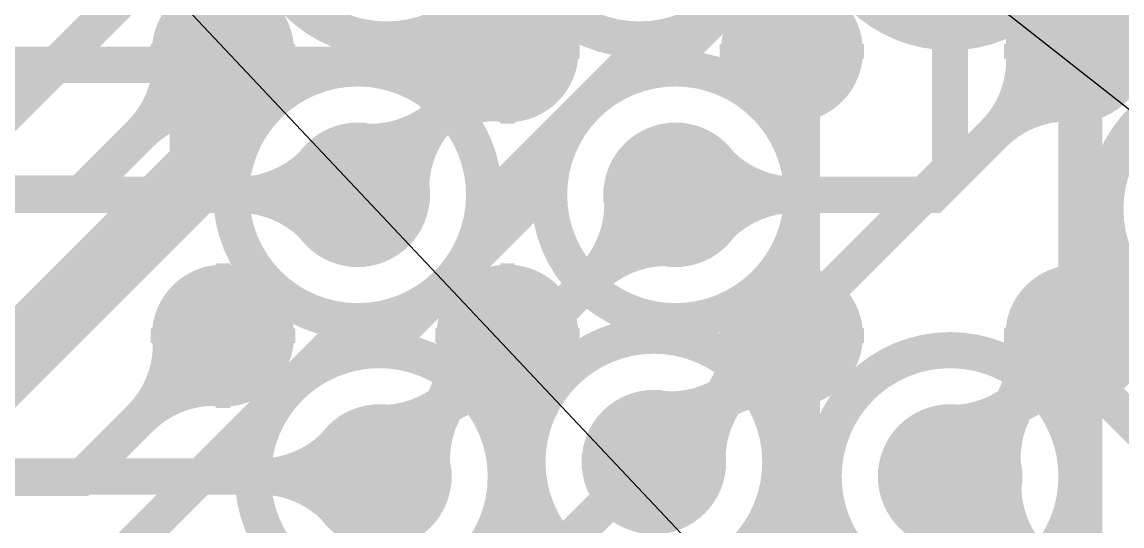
# Model space of a CAD drawing. Extents: x -4539 to 5978, y -4736 to 3041.
# Drawn here: x 1074.5 to 1226.8, y 505.2 to 574.9 of the extents above; entities that cross this region are included whole.
import ezdxf

# ---------------------------------------------------------------- set-up
doc = ezdxf.new("R2010")
doc.units = 0
for name, pattern in [('SIG_117', [2, 1, 1]), ('SIG_119', [2, 1, 1]), ('SIG_120', [2, 1, 1]), ('SIG_123', [2, 1, 1]), ('SIG_126', [2, 1, 1]), ('SIG_131', [2, 1, 1]), ('SIG_135', [2, 1, 1]), ('SIG_136', [2, 1, 1]), ('SIG_137', [2, 1, 1]), ('SIG_145', [2, 1, 1]), ('SIG_146', [2, 1, 1]), ('SIG_148', [2, 1, 1]), ('SIG_149', [2, 1, 1]), ('SIG_173', [2, 1, 1]), ('SIG_195', [2, 1, 1]), ('SIG_196', [2, 1, 1]), ('SIG_197', [2, 1, 1]), ('SIG_3', [2, 1, 1]), ('SIG_4', [2, 1, 1])]:
    doc.linetypes.add(name, pattern=pattern)
doc.layers.get('0').update_dxf_attribs({"color": 254, "linetype": 'CONTINUOUS'})
for name, color, linetype in [('DRIL_NPLTE_THRU_01', 16, 'CONTINUOUS'), ('DRIL_NPLTE_THRU_02', 2, 'CONTINUOUS'), ('DRIL_NPLTE_THRU_03', 34, 'CONTINUOUS'), ('DRIL_NPLTE_THRU_04', 96, 'CONTINUOUS'), ('DRIL_NPLTE_THRU_05', 6, 'CONTINUOUS'), ('DRIL_NPLTE_THRU_06', 176, 'CONTINUOUS'), ('DRIL_PLTE_THRU_01', 16, 'CONTINUOUS'), ('DRIL_PLTE_THRU_02', 2, 'CONTINUOUS'), ('DRIL_PLTE_THRU_03', 34, 'CONTINUOUS'), ('DRIL_PLTE_THRU_04', 96, 'CONTINUOUS'), ('DRIL_PLTE_THRU_05', 6, 'CONTINUOUS'), ('DRIL_PLTE_THRU_06', 176, 'CONTINUOUS'), ('DRIL_SYMBOL', 254, 'CONTINUOUS'), ('LINK_00', 254, 'CONTINUOUS'), ('PADS_BOT', 5, 'CONTINUOUS'), ('PADS_INNER', 1, 'CONTINUOUS'), ('PADS_TOP', 1, 'CONTINUOUS'), ('POUR_VOID_02', 56, 'CONTINUOUS'), ('POUR_VOID_05', 216, 'CONTINUOUS'), ('TEAR_01', 1, 'CONTINUOUS'), ('TEAR_03', 43, 'CONTINUOUS'), ('TEAR_06', 5, 'CONTINUOUS'), ('TRACE_01', 1, 'CONTINUOUS'), ('TRACE_03', 43, 'CONTINUOUS'), ('TRACE_04', 3, 'CONTINUOUS'), ('TRACE_06', 5, 'CONTINUOUS'), ('VIAPTS', 1, 'CONTINUOUS')]:
    doc.layers.add(name, color=color, linetype=linetype)

# ---------------------------------------------------------------- blocks, each defined once
blk = doc.blocks.new('POUR_VOID_670')
at = {"layer": 'POUR_VOID_02', "const_width": 5}
blk.add_lwpolyline([(-5057.5, -5909.9142782152, -408.3000609367), (-5057.5, -5910.0857217848, -408.3000609366)], format="xyb", close=True, dxfattribs=at)
blk = doc.blocks.new('POUR_VOID_669')
at = {"layer": 'POUR_VOID_02', "const_width": 5}
blk.add_lwpolyline([(-5096.5002099738, -5949, 1), (-5061.4997900262, -5949, 1)], format="xyb", close=True, dxfattribs=at)
blk = doc.blocks.new('POUR_VOID_668')
at = {"layer": 'POUR_VOID_02', "const_width": 5}
blk.add_lwpolyline([(-5093.5002099738, -5988, 1), (-5058.4997900262, -5988, 1)], format="xyb", close=True, dxfattribs=at)
blk = doc.blocks.new('POUR_VOID_660')
at = {"layer": 'POUR_VOID_02', "const_width": 5}
blk.add_lwpolyline([(-5052.5002099738, -5949, 1), (-5017.4997900262, -5949, 1)], format="xyb", close=True, dxfattribs=at)
blk = doc.blocks.new('POUR_VOID_659')
at = {"layer": 'POUR_VOID_02', "const_width": 5}
blk.add_lwpolyline([(-5055.5002099738, -5986, 1), (-5020.4997900262, -5986, 1)], format="xyb", close=True, dxfattribs=at)
blk = doc.blocks.new('POUR_VOID_655')
at = {"layer": 'POUR_VOID_02', "const_width": 5}
blk.add_lwpolyline([(-5014.5002099738, -5909, 1), (-4979.4997900262, -5909, 1)], format="xyb", close=True, dxfattribs=at)
blk = doc.blocks.new('POUR_VOID_654')
at = {"layer": 'POUR_VOID_02', "const_width": 5}
blk.add_lwpolyline([(-5014.5002099738, -5988, 1), (-4979.4997900262, -5988, 1)], format="xyb", close=True, dxfattribs=at)
blk = doc.blocks.new('POUR_VOID_644')
at = {"layer": 'POUR_VOID_02', "const_width": 5}
blk.add_lwpolyline([(-4975.5002099738, -5951, 1), (-4940.4997900262, -5951, 1)], format="xyb", close=True, dxfattribs=at)
blk = doc.blocks.new('POUR_OUTLINE_418')
for name in ['POUR_VOID_655', 'POUR_VOID_670', 'POUR_VOID_669', 'POUR_VOID_660', 'POUR_VOID_644', 'POUR_VOID_659', 'POUR_VOID_668', 'POUR_VOID_654']:
    blk.add_blockref(name, (0, 0))
blk = doc.blocks.new('POUR_HEADER_0')
blk.add_blockref('POUR_OUTLINE_418', (6185, 6485))
blk = doc.blocks.new('POUR_VOID_129')
at = {"layer": 'POUR_VOID_05', "const_width": 5}
blk.add_lwpolyline([(-5057.5, -5909.9142782152, -408.3000609367), (-5057.5, -5910.0857217848, -408.3000609366)], format="xyb", close=True, dxfattribs=at)
blk = doc.blocks.new('POUR_VOID_128')
at = {"layer": 'POUR_VOID_05', "const_width": 5}
blk.add_lwpolyline([(-5096.5002099738, -5949, 1), (-5061.4997900262, -5949, 1)], format="xyb", close=True, dxfattribs=at)
blk = doc.blocks.new('POUR_VOID_127')
at = {"layer": 'POUR_VOID_05', "const_width": 5}
blk.add_lwpolyline([(-5093.5002099738, -5988, 1), (-5058.4997900262, -5988, 1)], format="xyb", close=True, dxfattribs=at)
blk = doc.blocks.new('POUR_VOID_124')
at = {"layer": 'POUR_VOID_05', "const_width": 5}
blk.add_lwpolyline([(-5052.5002099738, -5949, 1), (-5017.4997900262, -5949, 1)], format="xyb", close=True, dxfattribs=at)
blk = doc.blocks.new('POUR_VOID_123')
at = {"layer": 'POUR_VOID_05', "const_width": 5}
blk.add_lwpolyline([(-5055.5002099738, -5986, 1), (-5020.4997900262, -5986, 1)], format="xyb", close=True, dxfattribs=at)
blk = doc.blocks.new('POUR_VOID_119')
at = {"layer": 'POUR_VOID_05', "const_width": 5}
blk.add_lwpolyline([(-5014.5002099738, -5909, 1), (-4979.4997900262, -5909, 1)], format="xyb", close=True, dxfattribs=at)
blk = doc.blocks.new('POUR_VOID_118')
at = {"layer": 'POUR_VOID_05', "const_width": 5}
blk.add_lwpolyline([(-5014.5002099738, -5988, 1), (-4979.4997900262, -5988, 1)], format="xyb", close=True, dxfattribs=at)
blk = doc.blocks.new('POUR_VOID_115')
at = {"layer": 'POUR_VOID_05', "const_width": 5}
blk.add_lwpolyline([(-4977.3427296588, -5909.4488188976, 1), (-4942.3423097113, -5909.4488188976, 1)], format="xyb", close=True, dxfattribs=at)
blk = doc.blocks.new('POUR_VOID_114')
at = {"layer": 'POUR_VOID_05', "const_width": 5}
blk.add_lwpolyline([(-4975.5002099738, -5951, 1), (-4940.4997900262, -5951, 1)], format="xyb", close=True, dxfattribs=at)
blk = doc.blocks.new('POUR_OUTLINE_4')
for name in ['POUR_VOID_119', 'POUR_VOID_129', 'POUR_VOID_115', 'POUR_VOID_128', 'POUR_VOID_124', 'POUR_VOID_114', 'POUR_VOID_123', 'POUR_VOID_127', 'POUR_VOID_118']:
    blk.add_blockref(name, (0, 0))
blk = doc.blocks.new('POUR_HEADER_1')
blk.add_blockref('POUR_OUTLINE_4', (5333.8582677165, 5791.3385826772))
blk = doc.blocks.new('DRIL_SYMBOL_0')
at = {"layer": 'DRIL_SYMBOL', "const_width": 2}
for points in [[(0, -10), (0, 10)], [(-10, 0), (10, 0)]]:
    blk.add_lwpolyline(points, dxfattribs=at)
blk = doc.blocks.new('DRIL_HOLE_0')
blk.add_lwpolyline([(0, 0, 1), (0, 0, 1)], format="xyb", close=True)
blk.add_blockref('DRIL_SYMBOL_0', (0, 0))
blk = doc.blocks.new('PAD_2')
blk.add_lwpolyline([(0, 0, 1), (0, 0, 1)], format="xyb", close=True)
blk = doc.blocks.new('PAD_8')
at = {"const_width": 9.842519685}
blk.add_lwpolyline([(0, -4.9212598425, 1), (0, 4.9212598425, 1)], format="xyb", close=True, dxfattribs=at)
blk = doc.blocks.new('STK_TOP_10')
at = {"layer": 'DRIL_NPLTE_THRU_01'}
blk.add_blockref('DRIL_HOLE_0', (0, 0), dxfattribs=at)
at = {"layer": 'DRIL_NPLTE_THRU_02'}
blk.add_blockref('DRIL_HOLE_0', (0, 0), dxfattribs=at)
at = {"layer": 'DRIL_NPLTE_THRU_03'}
blk.add_blockref('DRIL_HOLE_0', (0, 0), dxfattribs=at)
at = {"layer": 'DRIL_NPLTE_THRU_04'}
blk.add_blockref('DRIL_HOLE_0', (0, 0), dxfattribs=at)
at = {"layer": 'DRIL_NPLTE_THRU_05'}
blk.add_blockref('DRIL_HOLE_0', (0, 0), dxfattribs=at)
at = {"layer": 'DRIL_NPLTE_THRU_06'}
blk.add_blockref('DRIL_HOLE_0', (0, 0), dxfattribs=at)
at = {"layer": 'PADS_BOT'}
blk.add_blockref('PAD_2', (0, 0), dxfattribs=at)
at = {"layer": 'PADS_INNER'}
blk.add_blockref('PAD_2', (0, 0), dxfattribs=at)
at = {"layer": 'PADS_TOP'}
blk.add_blockref('PAD_8', (0, 0), dxfattribs=at)
blk = doc.blocks.new('SYM_TOP_8')
for p in [(-255.905511811, -137.7952755906), (-216.5354330709, -137.7952755906), (-177.1653543307, -137.7952755906), (-137.7952755906, -137.7952755906), (-255.905511811, -177.1653543307), (-216.5354330709, -177.1653543307), (-177.1653543307, -177.1653543307), (-137.7952755906, -177.1653543307)]:
    blk.add_blockref('STK_TOP_10', p)
blk = doc.blocks.new('PART_TOP_33')
blk.add_blockref('SYM_TOP_8', (0, 0))
blk = doc.blocks.new('TRACE_2870')
at = {"layer": 'TRACE_06', "linetype": 'SIG_4', "const_width": 5}
blk.add_lwpolyline([(1118.1217060367, 343.2562467192), (1135.791023622, 360.9255643045), (1135.791023622, 364.6460892388), (1168.1790026247, 397.0340682415), (1168.1790026247, 428.9277427822), (1191.7512598425, 452.5), (1208.2487401575, 452.5), (1221.5787401575, 465.83), (1221.5787401575, 804.5787401575), (1243, 826)], dxfattribs=at)
blk = doc.blocks.new('SMOOTH_5')
at = {"const_width": 2.5}
blk.add_lwpolyline([(-1.25, 0, 1), (1.25, 0, 1)], format="xyb", close=True, dxfattribs=at)
blk = doc.blocks.new('TEAR_2008008000559')
at = {"const_width": 5}
for points in [[(11.6672703412, -11.6672703412, -0.1962619447), (7.3633858268, -1.4249343832)], [(11.6672703412, -11.6672703412, -0.0677293976), (6.1064041995, -4.3545144357)], [(11.6672703412, -11.6672703412, 0.0677293976), (4.3545144357, -6.1064041995)], [(11.6672703412, -11.6672703412, 0.1962619447), (1.4249343832, -7.3633858268)]]:
    blk.add_lwpolyline(points, format="xyb", dxfattribs=at)
for p in [(7.3633858268, -1.4249343832), (6.1064041995, -4.3545144357), (4.3545144357, -6.1064041995), (1.4249343832, -7.3633858268), (11.6672703412, -11.6672703412), (11.6672703412, -11.6672703412), (11.6672703412, -11.6672703412), (11.6672703412, -11.6672703412)]:
    blk.add_blockref('SMOOTH_5', p)
blk = doc.blocks.new('TRACE_2428')
at = {"layer": 'TRACE_03', "linetype": 'SIG_117', "const_width": 5}
blk.add_lwpolyline([(1203, 512), (1220.5, 494.5)], dxfattribs=at)
at = {"layer": 'TEAR_03'}
blk.add_blockref('TEAR_2008008000559', (1203, 512), dxfattribs=at)
at = {"layer": 'TRACE_03'}
for p in [(1203, 512), (1220.5, 494.5)]:
    blk.add_blockref('SMOOTH_5', p, dxfattribs=at)
blk = doc.blocks.new('TEAR_2008008000560')
at = {"const_width": 5}
for points in [[(11.0121259843, 12.2875328084, -0.1962617458), (1.0203412073, 7.4302624672)], [(11.0121259843, 12.2875328084, -0.0677293806), (4.0142519685, 6.3352755906)], [(11.0121259843, 12.2875328084, 0.0677292588), (5.8592650919, 4.6817847769)], [(11.0121259843, 12.2875328084, 0.1962616577), (7.2745144357, 1.8252755906)]]:
    blk.add_lwpolyline(points, format="xyb", dxfattribs=at)
for p in [(11.0121259843, 12.2875328084), (11.0121259843, 12.2875328084), (11.0121259843, 12.2875328084), (11.0121259843, 12.2875328084), (1.0203412073, 7.4302624672), (4.0142519685, 6.3352755906), (5.8592650919, 4.6817847769), (7.2745144357, 1.8252755906)]:
    blk.add_blockref('SMOOTH_5', p)
blk = doc.blocks.new('TEAR_2008008000561')
at = {"const_width": 5}
for points in [[(-10.7808923885, -12.0295275591, 0.1962617584), (-7.1217585302, -1.7869291339)], [(-10.7808923885, -12.0295275591, 0.06772931), (-5.7362467192, -4.5834645669)], [(-10.7808923885, -12.0295275591, -0.0677292588), (-3.9299737533, -6.2022572178)], [(-10.7808923885, -12.0295275591, -0.1962616552), (-0.9989238845, -7.2742519685)]]:
    blk.add_lwpolyline(points, format="xyb", dxfattribs=at)
for p in [(-7.1217585302, -1.7869291339), (-5.7362467192, -4.5834645669), (-3.9299737533, -6.2022572178), (-0.9989238845, -7.2742519685), (-10.7808923885, -12.0295275591), (-10.7808923885, -12.0295275591), (-10.7808923885, -12.0295275591), (-10.7808923885, -12.0295275591)]:
    blk.add_blockref('SMOOTH_5', p)
blk = doc.blocks.new('TRACE_1614')
at = {"layer": 'TRACE_01', "linetype": 'SIG_117', "const_width": 5}
blk.add_lwpolyline([(1203, 512), (1220.4724409449, 531.4960629921)], dxfattribs=at)
at = {"layer": 'TEAR_01'}
for name, p in [('TEAR_2008008000561', (1220.4724409449, 531.4960629921)), ('TEAR_2008008000560', (1203, 512))]:
    blk.add_blockref(name, p, dxfattribs=at)
at = {"layer": 'TRACE_01'}
for p in [(1220.4724409449, 531.4960629921), (1203, 512)]:
    blk.add_blockref('SMOOTH_5', p, dxfattribs=at)
blk = doc.blocks.new('TEAR_2008008000570')
at = {"const_width": 5}
for points in [[(-11.4222834646, -11.4222834646, 0.1962616275), (-7.2087926509, -1.3950131234)], [(-11.4222834646, -11.4222834646, 0.0677292174), (-5.9781889764, -4.2630971129)], [(-11.4222834646, -11.4222834646, -0.0677292174), (-4.2630971129, -5.9781889764)], [(-11.4222834646, -11.4222834646, -0.1962616275), (-1.3950131234, -7.2087926509)]]:
    blk.add_lwpolyline(points, format="xyb", dxfattribs=at)
for p in [(-7.2087926509, -1.3950131234), (-5.9781889764, -4.2630971129), (-4.2630971129, -5.9781889764), (-1.3950131234, -7.2087926509), (-11.4222834646, -11.4222834646), (-11.4222834646, -11.4222834646), (-11.4222834646, -11.4222834646), (-11.4222834646, -11.4222834646)]:
    blk.add_blockref('SMOOTH_5', p)
blk = doc.blocks.new('TRACE_776')
at = {"layer": 'TRACE_01', "linetype": 'SIG_119', "const_width": 5}
blk.add_lwpolyline([(152, 410), (283.5, 410), (348.25, 474.75), (465.3546456693, 474.75), (483.5893700787, 492.9847244094), (771.0548818898, 492.9847244094), (811.4437007874, 533.3735433071), (1029.9134120735, 533.3735433071), (1047.7209711286, 551.1811023622), (1082.6771653543, 551.1811023622), (1102.3622047244, 570.8661417323)], dxfattribs=at)
at = {"layer": 'TEAR_01'}
blk.add_blockref('TEAR_2008008000570', (1102.3622047244, 570.8661417323), dxfattribs=at)
at = {"layer": 'TRACE_01'}
for p in [(1102.3622047244, 570.8661417323), (1082.6771653543, 551.1811023622)]:
    blk.add_blockref('SMOOTH_5', p, dxfattribs=at)
blk = doc.blocks.new('TEAR_2008008000572')
at = {"const_width": 5}
for points in [[(-11.6672703412, -11.6672703412, 0.1962619447), (-7.3633858268, -1.4249343832)], [(-11.6672703412, -11.6672703412, 0.0677293976), (-6.1064041995, -4.3545144357)], [(-11.6672703412, -11.6672703412, -0.0677293976), (-4.3545144357, -6.1064041995)], [(-11.6672703412, -11.6672703412, -0.1962619447), (-1.4249343832, -7.3633858268)]]:
    blk.add_lwpolyline(points, format="xyb", dxfattribs=at)
for p in [(-7.3633858268, -1.4249343832), (-6.1064041995, -4.3545144357), (-4.3545144357, -6.1064041995), (-1.4249343832, -7.3633858268), (-11.6672703412, -11.6672703412), (-11.6672703412, -11.6672703412), (-11.6672703412, -11.6672703412), (-11.6672703412, -11.6672703412)]:
    blk.add_blockref('SMOOTH_5', p)
blk = doc.blocks.new('TRACE_1146')
at = {"layer": 'TRACE_06', "linetype": 'SIG_120', "const_width": 5}
blk.add_lwpolyline([(1096.7160104987, 366.2839895013), (1096.7160104987, 436.4647506562), (1113.2512598425, 453), (1123.7487401575, 453), (1138.5, 467.7512598425), (1138.5, 489.5), (1143, 494), (1143, 529), (1165, 551)], dxfattribs=at)
at = {"layer": 'TEAR_06'}
blk.add_blockref('TEAR_2008008000572', (1165, 551), dxfattribs=at)
at = {"layer": 'TRACE_06'}
for p in [(1165, 551), (1143, 529)]:
    blk.add_blockref('SMOOTH_5', p, dxfattribs=at)
blk = doc.blocks.new('TEAR_2008008000573')
at = {"const_width": 5}
for points in [[(16.5, 0, -0.1962618062), (6.2142782152, 4.1991338583)], [(16.5, 0, -0.06772931), (7.3969816273, 1.2387664042)], [(16.5, 0, 0.1962618062), (6.2142782152, -4.1991338583)], [(16.5, 0, 0.06772931), (7.3969816273, -1.2387664042)]]:
    blk.add_lwpolyline(points, format="xyb", dxfattribs=at)
for p in [(6.2142782152, 4.1991338583), (7.3969816273, 1.2387664042), (16.5, 0), (16.5, 0), (16.5, 0), (16.5, 0), (7.3969816273, -1.2387664042), (6.2142782152, -4.1991338583)]:
    blk.add_blockref('SMOOTH_5', p)
blk = doc.blocks.new('TEAR_2008008000574')
at = {"const_width": 5}
for points in [[(-11.4222834646, -11.4222834646, 0.1962616275), (-7.2087926509, -1.3950131234)], [(-11.4222834646, -11.4222834646, 0.0677292174), (-5.9781889764, -4.2630971129)], [(-11.4222834646, -11.4222834646, -0.0677292174), (-4.2630971129, -5.9781889764)], [(-11.4222834646, -11.4222834646, -0.1962616275), (-1.3950131234, -7.2087926509)]]:
    blk.add_lwpolyline(points, format="xyb", dxfattribs=at)
for p in [(-7.2087926509, -1.3950131234), (-5.9781889764, -4.2630971129), (-4.2630971129, -5.9781889764), (-1.3950131234, -7.2087926509), (-11.4222834646, -11.4222834646), (-11.4222834646, -11.4222834646), (-11.4222834646, -11.4222834646), (-11.4222834646, -11.4222834646)]:
    blk.add_blockref('SMOOTH_5', p)
blk = doc.blocks.new('TRACE_1148')
at = {"layer": 'TRACE_01', "linetype": 'SIG_120', "const_width": 5}
blk.add_lwpolyline([(1165, 551), (1200.6062992126, 551), (1220.4724409449, 570.8661417323)], dxfattribs=at)
at = {"layer": 'TEAR_01'}
for name, p in [('TEAR_2008008000574', (1220.4724409449, 570.8661417323)), ('TEAR_2008008000573', (1165, 551))]:
    blk.add_blockref(name, p, dxfattribs=at)
at = {"layer": 'TRACE_01'}
for p in [(1220.4724409449, 570.8661417323), (1165, 551), (1200.6062992126, 551)]:
    blk.add_blockref('SMOOTH_5', p, dxfattribs=at)
blk = doc.blocks.new('TRACE_828')
at = {"layer": 'TRACE_03', "linetype": 'SIG_123', "const_width": 5}
blk.add_lwpolyline([(369, 404), (534, 569), (1139, 569), (1160, 590)], dxfattribs=at)
at = {"layer": 'TRACE_03'}
blk.add_blockref('SMOOTH_5', (1139, 569), dxfattribs=at)
blk = doc.blocks.new('TEAR_2008008000601')
at = {"const_width": 5}
for points in [[(-11.4222834646, -11.4222834646, 0.1962616275), (-7.2087926509, -1.3950131234)], [(-11.4222834646, -11.4222834646, 0.0677292174), (-5.9781889764, -4.2630971129)], [(-11.4222834646, -11.4222834646, -0.0677292174), (-4.2630971129, -5.9781889764)], [(-11.4222834646, -11.4222834646, -0.1962616275), (-1.3950131234, -7.2087926509)]]:
    blk.add_lwpolyline(points, format="xyb", dxfattribs=at)
for p in [(-7.2087926509, -1.3950131234), (-5.9781889764, -4.2630971129), (-4.2630971129, -5.9781889764), (-1.3950131234, -7.2087926509), (-11.4222834646, -11.4222834646), (-11.4222834646, -11.4222834646), (-11.4222834646, -11.4222834646), (-11.4222834646, -11.4222834646)]:
    blk.add_blockref('SMOOTH_5', p)
blk = doc.blocks.new('TRACE_762')
at = {"layer": 'TRACE_01', "linetype": 'SIG_126', "const_width": 5}
blk.add_lwpolyline([(185.7132020997, 194.7132020997), (192.967007874, 213.2132020997), (335.2845669291, 355.5307611549), (345.2795013123, 355.5307611549), (387.2066141732, 397.4578740157), (387.2066141732, 400.6), (431.2316010499, 444.6249868766), (643.1519422572, 444.6249868766), (664.9641732283, 466.4372178478), (1012.426351706, 466.4372178478), (1057.8001574803, 511.811023622), (1082.6771653543, 511.811023622), (1102.3622047244, 531.4960629921)], dxfattribs=at)
at = {"layer": 'TEAR_01'}
blk.add_blockref('TEAR_2008008000601', (1102.3622047244, 531.4960629921), dxfattribs=at)
at = {"layer": 'TRACE_01'}
for p in [(1102.3622047244, 531.4960629921), (1082.6771653543, 511.811023622)]:
    blk.add_blockref('SMOOTH_5', p, dxfattribs=at)
blk = doc.blocks.new('TEAR_2008008000626')
at = {"const_width": 5}
for points in [[(-16.5, 0, 0.1962618062), (-6.2142782152, 4.1991338583)], [(-16.5, 0, 0.06772931), (-7.3969816273, 1.2387664042)], [(-16.5, 0, -0.1962618062), (-6.2142782152, -4.1991338583)], [(-16.5, 0, -0.06772931), (-7.3969816273, -1.2387664042)]]:
    blk.add_lwpolyline(points, format="xyb", dxfattribs=at)
for p in [(-6.2142782152, 4.1991338583), (-7.3969816273, 1.2387664042), (-16.5, 0), (-16.5, 0), (-16.5, 0), (-16.5, 0), (-7.3969816273, -1.2387664042), (-6.2142782152, -4.1991338583)]:
    blk.add_blockref('SMOOTH_5', p)
blk = doc.blocks.new('TRACE_768')
at = {"layer": 'TRACE_03', "linetype": 'SIG_131', "const_width": 5}
blk.add_lwpolyline([(206, 171), (220.2539370079, 185.2539370079), (228.6473490814, 185.2539370079), (242.3121784777, 198.9187664042), (242.3121784777, 240.1307349081), (526.2208136483, 524.0393700787), (899.0964566929, 524.0393700787), (926.0570866142, 551), (1121, 551)], dxfattribs=at)
at = {"layer": 'TEAR_03'}
blk.add_blockref('TEAR_2008008000626', (1121, 551), dxfattribs=at)
at = {"layer": 'TRACE_03'}
blk.add_blockref('SMOOTH_5', (1121, 551), dxfattribs=at)
blk = doc.blocks.new('TEAR_2008008000627')
at = {"const_width": 5}
for points in [[(11.9134645669, 11.4157480315, -0.1962614186), (1.58167979, 7.331312336)], [(11.9134645669, 11.4157480315, -0.0677292881), (4.4837795276, 6.0121259843)], [(11.9134645669, 11.4157480315, 0.0677292637), (6.1979002625, 4.2232808399)], [(11.9134645669, 11.4157480315, 0.1962615394), (7.3920997375, 1.2675590551)]]:
    blk.add_lwpolyline(points, format="xyb", dxfattribs=at)
for p in [(11.9134645669, 11.4157480315), (11.9134645669, 11.4157480315), (11.9134645669, 11.4157480315), (11.9134645669, 11.4157480315), (1.58167979, 7.331312336), (4.4837795276, 6.0121259843), (6.1979002625, 4.2232808399), (7.3920997375, 1.2675590551)]:
    blk.add_blockref('SMOOTH_5', p)
blk = doc.blocks.new('TEAR_2008008000628')
at = {"const_width": 5}
for points in [[(-11.6633070866, -11.1760367454, 0.1962612172), (-7.2369028871, -1.2409448819)], [(-11.6633070866, -11.1760367454, 0.0677291517), (-6.0677427822, -4.1346194226)], [(-11.6633070866, -11.1760367454, -0.067729215), (-4.3896325459, -5.8858792651)], [(-11.6633070866, -11.1760367454, -0.1962614488), (-1.5484514436, -7.1773753281)]]:
    blk.add_lwpolyline(points, format="xyb", dxfattribs=at)
for p in [(-7.2369028871, -1.2409448819), (-6.0677427822, -4.1346194226), (-4.3896325459, -5.8858792651), (-1.5484514436, -7.1773753281), (-11.6633070866, -11.1760367454), (-11.6633070866, -11.1760367454), (-11.6633070866, -11.1760367454), (-11.6633070866, -11.1760367454)]:
    blk.add_blockref('SMOOTH_5', p)
blk = doc.blocks.new('TRACE_764')
at = {"layer": 'TRACE_01', "linetype": 'SIG_131', "const_width": 5}
blk.add_lwpolyline([(1121, 551), (1141.7322834646, 570.8661417323)], dxfattribs=at)
at = {"layer": 'TEAR_01'}
for name, p in [('TEAR_2008008000628', (1141.7322834646, 570.8661417323)), ('TEAR_2008008000627', (1121, 551))]:
    blk.add_blockref(name, p, dxfattribs=at)
at = {"layer": 'TRACE_01'}
for p in [(1141.7322834646, 570.8661417323), (1121, 551)]:
    blk.add_blockref('SMOOTH_5', p, dxfattribs=at)
blk = doc.blocks.new('TRACE_1566')
at = {"layer": 'TRACE_03', "linetype": 'SIG_135', "const_width": 5}
blk.add_lwpolyline([(630, 464), (1036, 464), (1064.5, 492.5), (1139.6087401575, 492.5), (1161.5543569554, 514.4456167979), (1162, 514)], dxfattribs=at)
at = {"layer": 'TRACE_03'}
for p in [(1161.5543569554, 514.4456167979), (1162, 514)]:
    blk.add_blockref('SMOOTH_5', p, dxfattribs=at)
blk = doc.blocks.new('TEAR_2008008000642')
at = {"const_width": 5}
for points in [[(12.1676115486, 11.1444619423, -0.1962615671), (1.7464304462, 7.293832021)], [(12.1676115486, 11.1444619423, -0.0677292856), (4.6180839895, 5.9095800525)], [(12.1676115486, 11.1444619423, 0.0677290738), (6.2914698163, 4.0825984252)], [(12.1676115486, 11.1444619423, 0.1962613304), (7.4187926509, 1.1007086614)]]:
    blk.add_lwpolyline(points, format="xyb", dxfattribs=at)
for p in [(12.1676115486, 11.1444619423), (12.1676115486, 11.1444619423), (12.1676115486, 11.1444619423), (12.1676115486, 11.1444619423), (1.7464304462, 7.293832021), (4.6180839895, 5.9095800525), (6.2914698163, 4.0825984252), (7.4187926509, 1.1007086614)]:
    blk.add_blockref('SMOOTH_5', p)
blk = doc.blocks.new('TEAR_2008008000643')
at = {"const_width": 5}
for points in [[(-11.9121259843, -10.9104461942, 0.1962611744), (-7.2630183727, -1.0775853018)], [(-11.9121259843, -10.9104461942, 0.067729215), (-6.1593700787, -3.9968503937)], [(-11.9121259843, -10.9104461942, -0.0677290713), (-4.5211286089, -5.785511811)], [(-11.9121259843, -10.9104461942, -0.1962613833), (-1.7097637795, -7.1406824147)]]:
    blk.add_lwpolyline(points, format="xyb", dxfattribs=at)
for p in [(-7.2630183727, -1.0775853018), (-6.1593700787, -3.9968503937), (-4.5211286089, -5.785511811), (-1.7097637795, -7.1406824147), (-11.9121259843, -10.9104461942), (-11.9121259843, -10.9104461942), (-11.9121259843, -10.9104461942), (-11.9121259843, -10.9104461942)]:
    blk.add_blockref('SMOOTH_5', p)
blk = doc.blocks.new('TRACE_1564')
at = {"layer": 'TRACE_01', "linetype": 'SIG_135', "const_width": 5}
blk.add_lwpolyline([(1162, 514), (1181.1023622047, 531.4960629921)], dxfattribs=at)
at = {"layer": 'TEAR_01'}
for name, p in [('TEAR_2008008000643', (1181.1023622047, 531.4960629921)), ('TEAR_2008008000642', (1162, 514))]:
    blk.add_blockref(name, p, dxfattribs=at)
at = {"layer": 'TRACE_01'}
for p in [(1181.1023622047, 531.4960629921), (1162, 514)]:
    blk.add_blockref('SMOOTH_5', p, dxfattribs=at)
blk = doc.blocks.new('TRACE_436')
at = {"layer": 'TRACE_04', "linetype": 'SIG_136', "const_width": 5}
blk.add_lwpolyline([(1038.0585301837, 234.6731233596), (1065.9628871391, 262.577480315), (1065.9628871391, 555.7116272966), (1120.2512598425, 610), (1128.7487401575, 610), (1144, 625.2512598425), (1144, 649), (1161, 666)], dxfattribs=at)
blk = doc.blocks.new('TRACE_1472')
at = {"layer": 'TRACE_04', "linetype": 'SIG_137', "const_width": 5}
blk.add_lwpolyline([(850.2874015748, 171), (868.7874015748, 171), (869.1827296588, 170.604671916), (869.1827296588, 163.2138057743), (889.6522572178, 142.7442782152), (1077.3508923885, 142.7442782152), (1132.3023622047, 197.6957480315), (1132.3023622047, 414.3734383202), (1180.5, 462.5710761155), (1180.5, 474.2487401575), (1198.2512598425, 492), (1207.7487401575, 492), (1220.5, 504.7512598425), (1220.5, 551.5)], dxfattribs=at)
at = {"layer": 'TRACE_04'}
for p in [(1220.5, 551.5), (1220.5, 504.7512598425)]:
    blk.add_blockref('SMOOTH_5', p, dxfattribs=at)
blk = doc.blocks.new('TRACE_1122')
at = {"layer": 'TRACE_04', "linetype": 'SIG_145', "const_width": 5}
blk.add_lwpolyline([(930.2874015748, 183.2874015748), (960.5659055118, 183.2874015748), (979.5450131234, 202.2665091864), (1000.1570341207, 202.2665091864), (1002.2350918635, 200.1884514436), (1028.3225984252, 200.1884514436), (1062.5292650919, 234.3951181102), (1062.5292650919, 242.1398687664), (1077.5894488189, 257.2000524934), (1077.5894488189, 490.3381889764), (1118.7512598425, 531.5), (1126.2487401575, 531.5), (1143, 548.2512598425), (1143, 553.7487401575), (1159.7512598425, 570.5), (1165.2487401575, 570.5), (1183.5, 588.7512598425), (1183.5, 649.5), (1203, 669)], dxfattribs=at)
at = {"layer": 'TRACE_04'}
for p in [(1159.7512598425, 570.5), (1165.2487401575, 570.5), (1143, 553.7487401575), (1143, 548.2512598425), (1118.7512598425, 531.5), (1126.2487401575, 531.5)]:
    blk.add_blockref('SMOOTH_5', p, dxfattribs=at)
blk = doc.blocks.new('TEAR_2008008000701')
at = {"const_width": 5}
for points in [[(0, -16.5, 0.1962618062), (-4.1991338583, -6.2142782152)], [(0, -16.5, -0.1962618062), (4.1991338583, -6.2142782152)], [(0, -16.5, 0.06772931), (-1.2387664042, -7.3969816273)], [(0, -16.5, -0.06772931), (1.2387664042, -7.3969816273)]]:
    blk.add_lwpolyline(points, format="xyb", dxfattribs=at)
for p in [(-4.1991338583, -6.2142782152), (4.1991338583, -6.2142782152), (-1.2387664042, -7.3969816273), (1.2387664042, -7.3969816273), (0, -16.5), (0, -16.5), (0, -16.5), (0, -16.5)]:
    blk.add_blockref('SMOOTH_5', p)
blk = doc.blocks.new('TRACE_806')
at = {"layer": 'TRACE_03', "linetype": 'SIG_148', "const_width": 5}
blk.add_lwpolyline([(279, 171), (304.272808399, 196.272808399), (316.5190551181, 196.272808399), (359.2308136483, 238.9845669291), (359.2308136483, 257.9795538058), (438.7512598425, 337.5), (449.3033070866, 337.5), (533.8417847769, 422.0384776903), (847.5384776903, 422.0384776903), (877.75, 452.25), (1122.9987401575, 452.25), (1138.5, 467.7512598425), (1138.5, 477.2487401575), (1154.2512598425, 493), (1165.7487401575, 493), (1182.5, 509.7512598425), (1182.5, 534.1243832021), (1203, 554.6243832021), (1203, 591)], dxfattribs=at)
at = {"layer": 'TEAR_03'}
blk.add_blockref('TEAR_2008008000701', (1203, 591), dxfattribs=at)
at = {"layer": 'TRACE_03'}
for p in [(1203, 554.6243832021), (1182.5, 534.1243832021), (1182.5, 509.7512598425)]:
    blk.add_blockref('SMOOTH_5', p, dxfattribs=at)
blk = doc.blocks.new('TEAR_2008008000707')
at = {"const_width": 5}
for points in [[(-16.5, 0, 0.1962618062), (-6.2142782152, 4.1991338583)], [(-16.5, 0, 0.06772931), (-7.3969816273, 1.2387664042)], [(-16.5, 0, -0.1962618062), (-6.2142782152, -4.1991338583)], [(-16.5, 0, -0.06772931), (-7.3969816273, -1.2387664042)]]:
    blk.add_lwpolyline(points, format="xyb", dxfattribs=at)
for p in [(-6.2142782152, 4.1991338583), (-7.3969816273, 1.2387664042), (-16.5, 0), (-16.5, 0), (-16.5, 0), (-16.5, 0), (-7.3969816273, -1.2387664042), (-6.2142782152, -4.1991338583)]:
    blk.add_blockref('SMOOTH_5', p)
blk = doc.blocks.new('TRACE_696')
at = {"layer": 'TRACE_03', "linetype": 'SIG_149', "const_width": 5}
blk.add_lwpolyline([(299, 253), (370.6816010499, 324.6816010499), (370.6816010499, 341.6486089239), (514.0723622047, 485.0393700787), (916.2645931759, 485.0393700787), (948.7252230971, 517.5), (1052.6243569554, 517.5), (1058.1243569554, 512), (1124, 512)], dxfattribs=at)
at = {"layer": 'TEAR_03'}
blk.add_blockref('TEAR_2008008000707', (1124, 512), dxfattribs=at)
at = {"layer": 'TRACE_03'}
blk.add_blockref('SMOOTH_5', (1124, 512), dxfattribs=at)
blk = doc.blocks.new('TEAR_2008008000708')
at = {"const_width": 5}
for points in [[(11.1020472441, 12.2063254593, -0.1962611819), (1.0748818898, 7.4225721785)], [(11.1020472441, 12.2063254593, -0.0677292321), (4.060656168, 6.3056430446)], [(11.1020472441, 12.2063254593, 0.0677291371), (5.8934908136, 4.6386351706)], [(11.1020472441, 12.2063254593, 0.1962613581), (7.2877165354, 1.7718110236)]]:
    blk.add_lwpolyline(points, format="xyb", dxfattribs=at)
for p in [(11.1020472441, 12.2063254593), (11.1020472441, 12.2063254593), (11.1020472441, 12.2063254593), (11.1020472441, 12.2063254593), (1.0748818898, 7.4225721785), (4.060656168, 6.3056430446), (5.8934908136, 4.6386351706), (7.2877165354, 1.7718110236)]:
    blk.add_blockref('SMOOTH_5', p)
blk = doc.blocks.new('TEAR_2008008000709')
at = {"const_width": 5}
for points in [[(-10.8689238845, -11.9500262467, 0.1962616577), (-7.1346981627, -1.7345931759)], [(-10.8689238845, -11.9500262467, 0.0677291468), (-5.7697375328, -4.5412335958)], [(-10.8689238845, -11.9500262467, -0.0677291712), (-3.9754068241, -6.1732283465)], [(-10.8689238845, -11.9500262467, -0.1962613506), (-1.0523097113, -7.2667191601)]]:
    blk.add_lwpolyline(points, format="xyb", dxfattribs=at)
for p in [(-7.1346981627, -1.7345931759), (-5.7697375328, -4.5412335958), (-3.9754068241, -6.1732283465), (-1.0523097113, -7.2667191601), (-10.8689238845, -11.9500262467), (-10.8689238845, -11.9500262467), (-10.8689238845, -11.9500262467), (-10.8689238845, -11.9500262467)]:
    blk.add_blockref('SMOOTH_5', p)
blk = doc.blocks.new('TRACE_698')
at = {"layer": 'TRACE_01', "linetype": 'SIG_149', "const_width": 5}
blk.add_lwpolyline([(1124, 512), (1141.7322834646, 531.4960629921)], dxfattribs=at)
at = {"layer": 'TEAR_01'}
for name, p in [('TEAR_2008008000709', (1141.7322834646, 531.4960629921)), ('TEAR_2008008000708', (1124, 512))]:
    blk.add_blockref(name, p, dxfattribs=at)
at = {"layer": 'TRACE_01'}
for p in [(1141.7322834646, 531.4960629921), (1124, 512)]:
    blk.add_blockref('SMOOTH_5', p, dxfattribs=at)
blk = doc.blocks.new('SMOOTH_10')
at = {"const_width": 5}
blk.add_lwpolyline([(-2.5, 0, 1), (2.5, 0, 1)], format="xyb", close=True, dxfattribs=at)
blk = doc.blocks.new('TRACE_1532')
at = {"layer": 'TRACE_06', "linetype": 'SIG_197', "const_width": 10}
blk.add_lwpolyline([(1045.0000262467, 500), (1100, 554.9999737533), (1100, 682.5513385827), (1128.3641732283, 710.915511811), (1128.3641732283, 830.3641732283), (1201, 903)], dxfattribs=at)
at = {"layer": 'TRACE_06'}
blk.add_blockref('SMOOTH_10', (1100, 554.9999737533), dxfattribs=at)
blk = doc.blocks.new('DRIL_SYMBOL_7')
at = {"layer": 'DRIL_SYMBOL', "const_width": 2}
for points in [[(0, -10), (0, 10)], [(-10, 0), (10, 0)]]:
    blk.add_lwpolyline(points, dxfattribs=at)
blk = doc.blocks.new('DRIL_HOLE_7')
at = {"const_width": 3.5}
blk.add_lwpolyline([(-1.75, 0, 1), (1.75, 0, 1)], format="xyb", close=True, dxfattribs=at)
blk.add_blockref('DRIL_SYMBOL_7', (0, 0))
blk = doc.blocks.new('PAD_15')
at = {"const_width": 10}
blk.add_lwpolyline([(0, -5, 1), (0, 5, 1)], format="xyb", close=True, dxfattribs=at)
blk = doc.blocks.new('STK_TOP_26')
at = {"layer": 'DRIL_PLTE_THRU_01'}
blk.add_blockref('DRIL_HOLE_7', (0, 0), dxfattribs=at)
at = {"layer": 'DRIL_PLTE_THRU_02'}
blk.add_blockref('DRIL_HOLE_7', (0, 0), dxfattribs=at)
at = {"layer": 'DRIL_PLTE_THRU_03'}
blk.add_blockref('DRIL_HOLE_7', (0, 0), dxfattribs=at)
at = {"layer": 'DRIL_PLTE_THRU_04'}
blk.add_blockref('DRIL_HOLE_7', (0, 0), dxfattribs=at)
at = {"layer": 'DRIL_PLTE_THRU_05'}
blk.add_blockref('DRIL_HOLE_7', (0, 0), dxfattribs=at)
at = {"layer": 'DRIL_PLTE_THRU_06'}
blk.add_blockref('DRIL_HOLE_7', (0, 0), dxfattribs=at)
at = {"layer": 'PADS_BOT'}
blk.add_blockref('PAD_15', (0, 0), dxfattribs=at)
at = {"layer": 'PADS_INNER'}
blk.add_blockref('PAD_15', (0, 0), dxfattribs=at)
at = {"layer": 'PADS_TOP'}
blk.add_blockref('PAD_15', (0, 0), dxfattribs=at)
blk = doc.blocks.new('SYM_TOP_2')
blk.add_blockref('STK_TOP_26', (0, 0))

msp = doc.modelspace()

# ---------------------------------------------------------------- linework, layer by layer
at = {"layer": 'LINK_00', "linetype": 'SIG_196'}
msp.add_line((1625.961496063, 248.7624146982), (166.1417322835, 1400), dxfattribs=at)
at = {"layer": 'LINK_00', "linetype": 'SIG_173'}
msp.add_line((322.0472440945, 1400), (1428.5107611549, 225.1734645669), dxfattribs=at)
at = {"layer": 'TRACE_03', "linetype": 'SIG_146', "const_width": 5}
for points in [[(1221.5787401575, 526.1179527559), (1221.5787401575, 597.17)], [(1221.5787401575, 526.1179527559), (1230.5, 517.1966929134)]]:
    msp.add_lwpolyline(points, dxfattribs=at)
at = {"layer": 'TRACE_04', "linetype": 'SIG_137', "const_width": 5}
msp.add_lwpolyline([(1220.5, 551.5), (1220.5, 612.5)], dxfattribs=at)
at = {"layer": 'TRACE_06', "linetype": 'SIG_3', "const_width": 5}
msp.add_lwpolyline([(1099.2125984252, 320.2362204724), (1099.2125984252, 344.0318372703), (1146.8580052493, 391.6772440945), (1146.8580052493, 421.8580052493), (1182.5, 457.5), (1182.5, 726)], dxfattribs=at)

# ---------------------------------------------------------------- block references
at = {"linetype": 'SIG_173'}
msp.add_blockref('POUR_HEADER_0', (15, 15), dxfattribs=at)
for name, p in [('PART_TOP_33', (1358.2677165354, 708.6614173228)), ('TRACE_1532', (0, 0)), ('TRACE_2870', (0, 0)), ('TRACE_1122', (0, 0)), ('TRACE_436', (0, 0)), ('TRACE_806', (0, 0)), ('TRACE_828', (0, 0)), ('TRACE_776', (0, 0)), ('TRACE_764', (0, 0)), ('TRACE_1148', (0, 0)), ('TRACE_768', (0, 0)), ('TRACE_1472', (0, 0)), ('TRACE_1146', (0, 0)), ('TRACE_762', (0, 0)), ('TRACE_698', (0, 0)), ('TRACE_1564', (0, 0)), ('TRACE_1614', (0, 0)), ('TRACE_696', (0, 0)), ('TRACE_1566', (0, 0)), ('TRACE_2428', (0, 0))]:
    msp.add_blockref(name, p)
at = {"linetype": 'SIG_195'}
msp.add_blockref('POUR_HEADER_1', (866.1417322835, 708.6614173228), dxfattribs=at)
at = {"layer": 'TRACE_03'}
msp.add_blockref('SMOOTH_5', (1221.5787401575, 526.1179527559), dxfattribs=at)
msp.add_blockref('SMOOTH_5', (1221.5787401575, 526.1179527559), dxfattribs=at)
at = {"layer": 'TRACE_04'}
msp.add_blockref('SMOOTH_5', (1220.5, 551.5), dxfattribs=at)
at = {"layer": 'VIAPTS', "linetype": 'SIG_131'}
msp.add_blockref('SYM_TOP_2', (1121, 551), dxfattribs=at)
at = {"layer": 'VIAPTS', "linetype": 'SIG_120'}
msp.add_blockref('SYM_TOP_2', (1165, 551), dxfattribs=at)
at = {"layer": 'VIAPTS', "linetype": 'SIG_135'}
msp.add_blockref('SYM_TOP_2', (1162, 514), dxfattribs=at)
at = {"layer": 'VIAPTS', "linetype": 'SIG_149'}
msp.add_blockref('SYM_TOP_2', (1124, 512), dxfattribs=at)
at = {"layer": 'VIAPTS', "linetype": 'SIG_117'}
msp.add_blockref('SYM_TOP_2', (1203, 512), dxfattribs=at)

doc.saveas('drawing.dxf')
